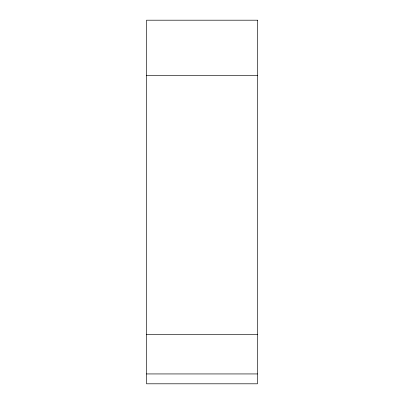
<?xml version="1.0" encoding="UTF-8"?>
<svg xmlns="http://www.w3.org/2000/svg" width="404" height="404" viewBox="0 0 404 404"><rect width="100%" height="100%" fill="white"/><g stroke="black" fill="none" stroke-linecap="round" stroke-linejoin="round"><path stroke-width="0.61" d="M146.536 75.664L257.464 75.664M146.536 334.497L257.464 334.497M146.536 373.937L257.464 373.937M257.464 20.2L146.536 20.2L146.536 383.8L257.464 383.8L257.464 20.2"/></g></svg>
